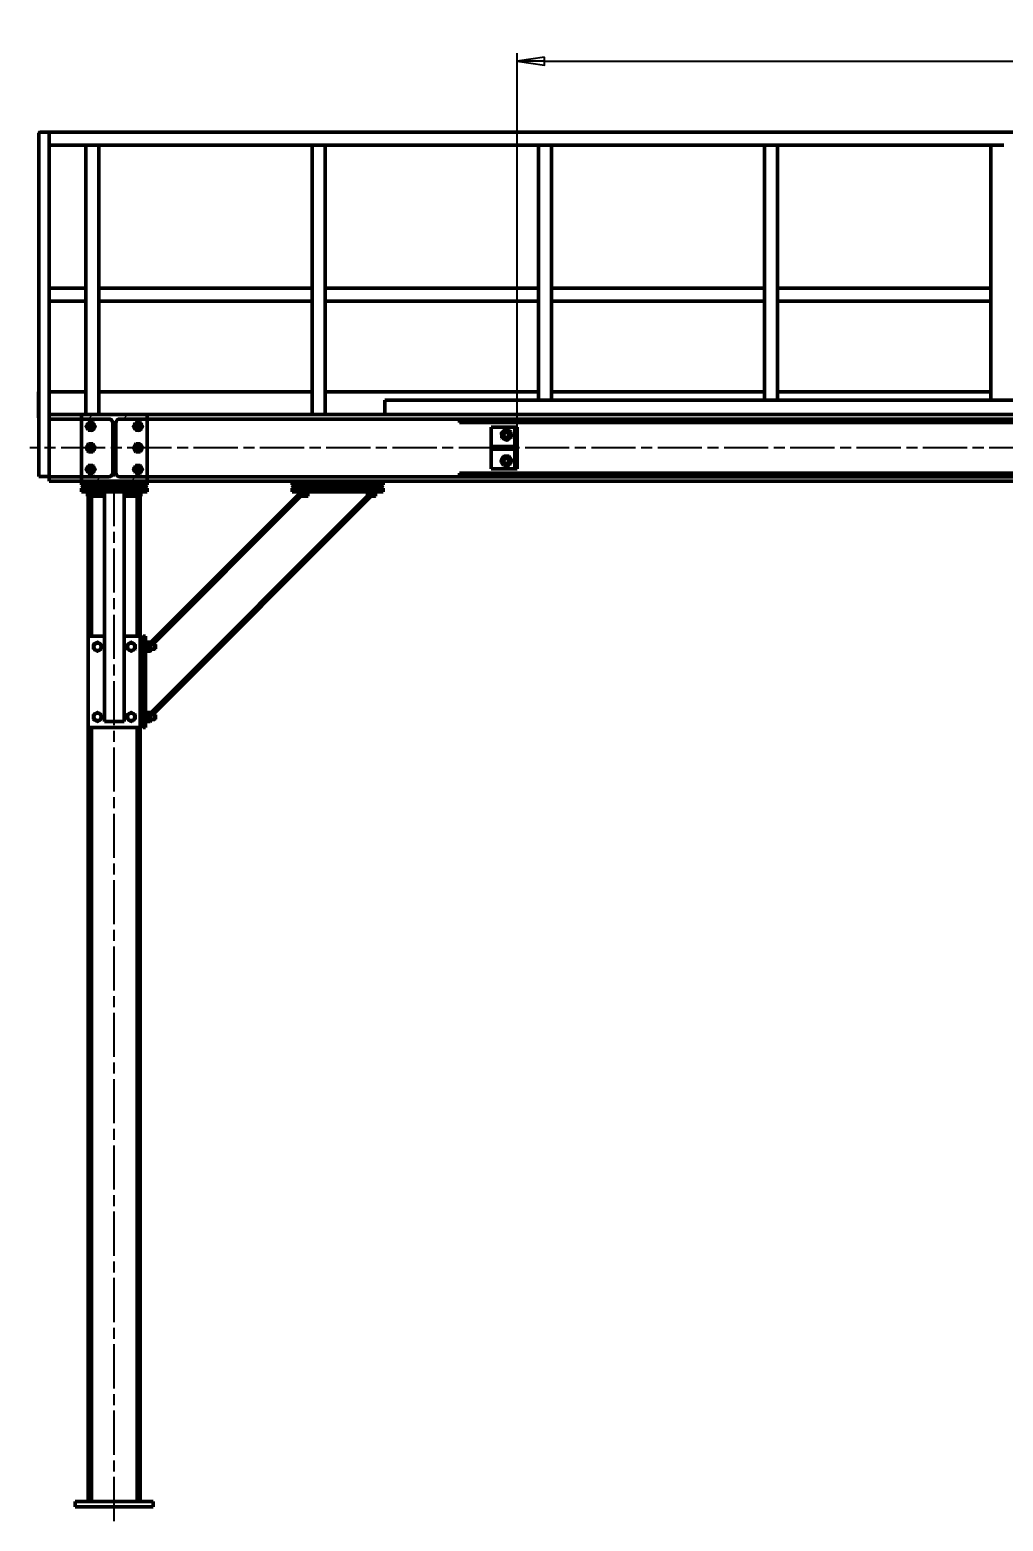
# Model space of a CAD drawing. Header units: millimetres. Extents: x 0 to 25230, y 0 to 17820.
# Drawn here: x 13553 to 17297, y 4826 to 10560 of the extents above; entities that cross this region are included whole.
import ezdxf

# ---------------------------------------------------------------- set-up
doc = ezdxf.new("R2010")
doc.units = ezdxf.units.MM
doc.header["$LTSCALE"] = 30
doc.linetypes.add('CHAIN', pattern=[0.7087, 0.4724, -0.0591, 0.1181, -0.0591])
for name, color, linetype, lineweight in [('Видимый контур (ГОСТ)', 7, 'Continuous', 50), ('Осевая линия (ГОСТ)', 7, 'Continuous', 25), ('Размер (ГОСТ)', 7, 'Continuous', 25), ('Штриховка (ГОСТ)', 7, 'Continuous', 18)]:
    doc.layers.add(name, color=color, linetype=linetype, lineweight=lineweight)
doc.styles.add('Обычный текст (ГОСТ)', font='GOST Common Italic.ttf')
doc.dimstyles.new('Обычный (ГОСТ)', dxfattribs={"dimscale": 30, "dimtxt": 3.5, "dimasz": 3.5, "dimexe": 1, "dimexo": 0, "dimgap": 0.5, "dimtad": 1, "dimrnd": 1e-08, "dimtxsty": 'Обычный текст (ГОСТ)', "dimblk": 'Filled-1', "dimcen": 0.09, "dimdle": 15, "dimclrd": 256, "dimclre": 256, "dimclrt": 256, "dimazin": 2, "dimtfac": 0.714286, "dimtdec": 3, "dimtmove": 0, "dimatfit": 3, "dimfxl": 1, "dimtolj": 1, "dimlwd": 25, "dimlwe": 25, "dimarcsym": 0})

# ---------------------------------------------------------------- blocks, each defined once
blk = doc.blocks.new('Filled-1')
at = {"color": 0}
for p, q in [((0, 0), (-1, 0.143)), ((-1, 0.143), (-1, -0.143)), ((-1, 0), (0, 0)), ((-1, -0.143), (0, 0))]:
    blk.add_line(p, q, dxfattribs=at)
at = {"color": 0, "flags": 128}
blk.add_lwpolyline([(-1, -0.143), (0, 0), (-1, 0.143), (-1, -0.143)], dxfattribs=at)
at = {"color": 0}
blk.add_solid([(-1, -0.143), (0, 0), (-1, 0.143), (-1, -0.143)], dxfattribs=at)
blk = doc.blocks.new('*D142')
at = {"layer": 'Defpoints', "color": 0, "linetype": 'Continuous', "transparency": 16777216}
for p in [(21828.3, 10439.3), (15428.3, 9032.3), (21828.3, 9032.3)]:
    blk.add_point(p, dxfattribs=at)
at = {"layer": 'Размер (ГОСТ)', "linetype": 'Continuous', "lineweight": 25, "transparency": 16777216}
for p, q in [((15428.3, 9032.3), (15428.3, 10469.3)), ((15533.3, 10439.3), (21723.3, 10439.3)), ((21828.3, 9032.3), (21828.3, 10469.3))]:
    blk.add_line(p, q, dxfattribs=at)
at = {"layer": 'Размер (ГОСТ)', "linetype": 'Continuous', "lineweight": 25, "transparency": 16777216, "xscale": 105, "yscale": 105, "zscale": 105, "rotation": 180}
blk.add_blockref('Filled-1', (15428.3, 10439.3), dxfattribs=at)
at = {"layer": 'Размер (ГОСТ)', "linetype": 'Continuous', "lineweight": 25, "transparency": 16777216, "xscale": 105, "yscale": 105, "zscale": 105}
blk.add_blockref('Filled-1', (21828.3, 10439.3), dxfattribs=at)
at = {"layer": 'Размер (ГОСТ)', "linetype": 'Continuous', "lineweight": 25, "transparency": 16777216, "insert": (18443.6, 10559.3), "char_height": 105, "attachment_point": 1, "style": 'Обычный текст (ГОСТ)'}
blk.add_mtext('\\A1;\\fGOST Common|b0|i1;6400*', dxfattribs=at)

msp = doc.modelspace()

# ---------------------------------------------------------------- hatches: boundary and pattern name
at = {"layer": 'Штриховка (ГОСТ)'}
h = msp.add_hatch(dxfattribs=at)
h.set_pattern_fill('ANSI31', color=256, scale=762, style=0)
h.set_pattern_definition([(45, (0, 0), (-67.3519, 67.3519), [])])
edge = h.paths.add_edge_path()
edge.add_line((14004.286, 8823.838), (14004.286, 8841.338))
edge.add_line((14004.286, 8841.338), (13899.786, 8841.338))
edge.add_ellipse((13899.786, 8857.338), major_axis=(-16, 0), ratio=1, start_angle=0, end_angle=90, ccw=False)
edge.add_line((13883.786, 8857.338), (13883.786, 9047.338))
edge.add_ellipse((13899.786, 9047.338), major_axis=(0, 16), ratio=1, start_angle=0, end_angle=90, ccw=False)
edge.add_line((13899.786, 9063.338), (14004.286, 9063.338))
edge.add_line((14004.286, 9063.338), (14004.286, 9080.838))
edge.add_line((14004.286, 9080.838), (13752.286, 9080.838))
edge.add_line((13752.286, 9080.838), (13752.286, 9063.338))
edge.add_line((13752.286, 9063.338), (13856.786, 9063.338))
edge.add_ellipse((13856.786, 9047.338), major_axis=(16, 0), ratio=1, start_angle=0, end_angle=90, ccw=False)
edge.add_line((13872.786, 9047.338), (13872.786, 8857.338))
edge.add_ellipse((13856.786, 8857.338), major_axis=(0, -16), ratio=1, start_angle=0, end_angle=90, ccw=False)
edge.add_line((13856.786, 8841.338), (13752.286, 8841.338))
edge.add_line((13752.286, 8841.338), (13752.286, 8823.838))
edge.add_line((13752.286, 8823.838), (14004.286, 8823.838))

# ---------------------------------------------------------------- linework, layer by layer
at = {"layer": 'Видимый контур (ГОСТ)'}
for p, q in [((13588.286, 8842.338), (13588.286, 10161.838)), ((13623.786, 10166.338), (13592.786, 10166.338)), ((13623.786, 10166.338), (13592.786, 10166.338)), ((18719.286, 10166.338), (13623.786, 10166.338)), ((13628.286, 9080.838), (13628.286, 10161.838)), ((13628.286, 10116.338), (13769.286, 10116.338)), ((13769.286, 10116.338), (13769.286, 9566.338)), ((13773.786, 10116.338), (13769.286, 10116.338)), ((13773.786, 10116.338), (13814.786, 10116.338)), ((13819.286, 10116.338), (13814.786, 10116.338)), ((13819.286, 10116.338), (14639.286, 10116.338)), ((13819.286, 10116.338), (13819.286, 9566.338)), ((14639.286, 10116.338), (14643.786, 10116.338)), ((14639.286, 9566.338), (14639.286, 10116.338)), ((14684.786, 10116.338), (14643.786, 10116.338)), ((14684.786, 10116.338), (14689.286, 10116.338)), ((14689.286, 10116.338), (15509.286, 10116.338)), ((14689.286, 9566.338), (14689.286, 10116.338)), ((15509.286, 10116.338), (15513.786, 10116.338)), ((15509.286, 9566.338), (15509.286, 10116.338)), ((15554.786, 10116.338), (15513.786, 10116.338)), ((15554.786, 10116.338), (15559.286, 10116.338)), ((15559.286, 10116.338), (16379.286, 10116.338)), ((15559.286, 9566.338), (15559.286, 10116.338)), ((16379.286, 10116.338), (16383.786, 10116.338)), ((16379.286, 9566.338), (16379.286, 10116.338)), ((16424.786, 10116.338), (16383.786, 10116.338)), ((16424.786, 10116.338), (16429.286, 10116.338)), ((16429.286, 10116.338), (17249.286, 10116.338)), ((16429.286, 9135.838), (16429.286, 10116.338)), ((17249.286, 10116.338), (17253.786, 10116.338)), ((17249.286, 9566.338), (17249.286, 10116.338)), ((17294.786, 10116.338), (17253.786, 10116.338)), ((17294.786, 10116.338), (17299.286, 10116.338)), ((13769.286, 9566.338), (13628.286, 9566.338)), ((13769.286, 9561.838), (13769.286, 9566.338)), ((13769.286, 9561.838), (13769.286, 9520.838)), ((13769.286, 9516.338), (13769.286, 9520.838)), ((14639.286, 9566.338), (13819.286, 9566.338)), ((13819.286, 9561.838), (13819.286, 9566.338)), ((13819.286, 9561.838), (13819.286, 9520.838)), ((13819.286, 9516.338), (13819.286, 9520.838)), ((14639.286, 9561.838), (14639.286, 9566.338)), ((14639.286, 9561.838), (14639.286, 9520.838)), ((14639.286, 9516.338), (14639.286, 9520.838)), ((15509.286, 9566.338), (14689.286, 9566.338)), ((14689.286, 9561.838), (14689.286, 9566.338)), ((14689.286, 9561.838), (14689.286, 9520.838)), ((14689.286, 9516.338), (14689.286, 9520.838)), ((15509.286, 9561.838), (15509.286, 9566.338)), ((15509.286, 9561.838), (15509.286, 9520.838)), ((15509.286, 9516.338), (15509.286, 9520.838)), ((16379.286, 9566.338), (15559.286, 9566.338)), ((15559.286, 9561.838), (15559.286, 9566.338)), ((15559.286, 9561.838), (15559.286, 9520.838)), ((15559.286, 9516.338), (15559.286, 9520.838)), ((16379.286, 9561.838), (16379.286, 9566.338)), ((16379.286, 9561.838), (16379.286, 9520.838)), ((16379.286, 9516.338), (16379.286, 9520.838)), ((17249.286, 9566.338), (16429.292, 9566.338)), ((16429.292, 9561.838), (16429.292, 9566.338)), ((16429.292, 9561.838), (16429.292, 9520.838)), ((16429.292, 9516.338), (16429.292, 9520.838)), ((17249.286, 9561.838), (17249.286, 9566.338)), ((17249.286, 9561.838), (17249.286, 9520.838)), ((17249.286, 9516.338), (17249.286, 9520.838)), ((13769.286, 9516.338), (13628.286, 9516.338)), ((13769.286, 9516.338), (13769.286, 9080.838)), ((13819.286, 9516.338), (13819.286, 9080.838)), ((14639.286, 9516.338), (13819.286, 9516.338)), ((14639.286, 9080.838), (14639.286, 9516.338)), ((14689.286, 9080.838), (14689.286, 9516.338)), ((15509.286, 9516.338), (14689.286, 9516.338)), ((15509.286, 9135.838), (15509.286, 9516.338)), ((15559.286, 9135.838), (15559.286, 9516.338)), ((16379.286, 9516.338), (15559.286, 9516.338)), ((16379.286, 9135.838), (16379.286, 9516.338)), ((17249.286, 9516.338), (16429.292, 9516.338)), ((17249.286, 9135.838), (17249.286, 9516.338)), ((13588.286, 9167.338), (13586.286, 9167.338)), ((13586.286, 9167.338), (13586.286, 9067.338)), ((13769.286, 9167.338), (13628.286, 9167.338)), ((14639.286, 9167.338), (13819.286, 9167.338)), ((14689.286, 9167.338), (15509.286, 9167.338)), ((22256.286, 9135.838), (14918.286, 9135.838)), ((14918.286, 9080.838), (14918.286, 9135.838)), ((15559.286, 9167.338), (16379.286, 9167.338)), ((16429.286, 9167.338), (17249.286, 9167.338)), ((13588.286, 9067.338), (13586.286, 9067.338)), ((13752.286, 9080.838), (13628.286, 9080.838)), ((13628.286, 9063.338), (13628.286, 9080.838)), ((13752.286, 9063.338), (13628.286, 9063.338)), ((13628.286, 9047.338), (13628.286, 9063.338)), ((14004.286, 9080.838), (13752.286, 9080.838)), ((13752.286, 9080.838), (13752.286, 9063.338)), ((13752.286, 9063.338), (13752.286, 8841.338)), ((13752.286, 9063.338), (13856.786, 9063.338)), ((13899.786, 9063.338), (14004.286, 9063.338)), ((22256.286, 9080.838), (14004.286, 9080.838)), ((14004.286, 9063.338), (14004.286, 9080.838)), ((15206.286, 9063.338), (14004.286, 9063.338)), ((14004.286, 8841.338), (14004.286, 9063.338)), ((15206.286, 9063.338), (15206.286, 9049.338)), ((15206.286, 9063.338), (22046.286, 9063.338)), ((13628.286, 8857.338), (13628.286, 9047.338)), ((13788.106, 9049.838), (13788.106, 9050.066)), ((13788.286, 9049.838), (13788.286, 9050.055)), ((13872.786, 9047.338), (13872.786, 8857.338)), ((13883.786, 8857.338), (13883.786, 9047.338)), ((13970.106, 9049.838), (13970.106, 9050.066)), ((13970.286, 9049.838), (13970.286, 9050.055)), ((22046.286, 9049.338), (15206.286, 9049.338)), ((15328.286, 9032.338), (15332.286, 9032.338)), ((15328.286, 8957.338), (15328.286, 9032.338)), ((15406.286, 9032.338), (15332.286, 9032.338)), ((15418.286, 9032.338), (15406.286, 9032.338)), ((15418.286, 9032.338), (15422.286, 9032.338)), ((15418.286, 8957.338), (15418.286, 9032.338)), ((15428.286, 9032.338), (15422.286, 9032.338)), ((15428.286, 8872.338), (15428.286, 9032.338)), ((13970.106, 8967.338), (13970.106, 8967.566)), ((13970.286, 8967.338), (13970.286, 8967.555)), ((15328.286, 8957.338), (15418.286, 8957.338)), ((15328.286, 8947.338), (15328.286, 8957.338)), ((15418.286, 8947.338), (15328.286, 8947.338)), ((15328.286, 8872.338), (15328.286, 8947.338)), ((15418.286, 8947.338), (15418.286, 8957.338)), ((15418.286, 8872.338), (15418.286, 8947.338)), ((15387.27, 8920.338), (15387.27, 8920.562)), ((15387.486, 8920.338), (15387.486, 8920.549)), ((13588.286, 8842.338), (13592.786, 8842.338)), ((13623.786, 8842.338), (13592.786, 8842.338)), ((13623.786, 8842.338), (13628.286, 8842.338)), ((13628.286, 8841.338), (13628.286, 8857.338)), ((13752.286, 8841.338), (13628.286, 8841.338)), ((13628.286, 8823.838), (13628.286, 8841.338)), ((13856.786, 8841.338), (13752.286, 8841.338)), ((13752.286, 8841.338), (13752.286, 8823.838)), ((14004.286, 8841.338), (13899.786, 8841.338)), ((13970.106, 8884.838), (13970.106, 8885.066)), ((13970.286, 8884.838), (13970.286, 8885.055)), ((15206.286, 8841.338), (14004.286, 8841.338)), ((14004.286, 8823.838), (14004.286, 8841.338)), ((15206.286, 8855.338), (15206.286, 8841.338)), ((15206.286, 8855.338), (22046.286, 8855.338)), ((22046.286, 8841.338), (15206.286, 8841.338)), ((15328.286, 8872.338), (15332.286, 8872.338)), ((15406.286, 8872.338), (15332.286, 8872.338)), ((15418.286, 8872.338), (15406.286, 8872.338)), ((15418.286, 8872.338), (15422.286, 8872.338)), ((15428.286, 8872.338), (15422.286, 8872.338)), ((13752.286, 8823.838), (13628.286, 8823.838)), ((13752.286, 8823.838), (13752.286, 8813.838)), ((13752.286, 8813.838), (13762.286, 8823.838)), ((13752.286, 8823.838), (14004.286, 8823.838)), ((13752.286, 8810.838), (13752.286, 8813.838)), ((14004.286, 8810.838), (13752.286, 8810.838)), ((13759.286, 8803.838), (13752.286, 8810.838)), ((13759.286, 8803.838), (13752.286, 8796.838)), ((13752.286, 8796.838), (14004.286, 8796.838)), ((13752.286, 8796.838), (13752.286, 8783.838)), ((14004.286, 8783.838), (13752.286, 8783.838)), ((13759.286, 8803.838), (13997.286, 8803.838)), ((13997.286, 8803.838), (13759.286, 8803.838)), ((13775.536, 8783.838), (13775.536, 8778.838)), ((13775.786, 8778.838), (13775.536, 8778.838)), ((13775.786, 8778.838), (13780.904, 8778.838)), ((13775.786, 8768.111), (13775.786, 8778.838)), ((13785.668, 8778.838), (13780.904, 8778.838)), ((13785.668, 8778.838), (13790.786, 8778.838)), ((13790.786, 8768.111), (13790.786, 8778.838)), ((13790.786, 8778.838), (13795.904, 8778.838)), ((13800.668, 8778.838), (13795.904, 8778.838)), ((13800.668, 8778.838), (13805.786, 8778.838)), ((13806.036, 8778.838), (13805.786, 8778.838)), ((13805.786, 8768.111), (13805.786, 8778.838)), ((13806.036, 8783.838), (13806.036, 8778.838)), ((13806.036, 8778.838), (13808.404, 8778.838)), ((13813.168, 8778.838), (13808.404, 8778.838)), ((13813.168, 8778.838), (13818.286, 8778.838)), ((13818.286, 8768.111), (13818.286, 8778.838)), ((13818.286, 8778.838), (13823.404, 8778.838)), ((13828.168, 8778.838), (13823.404, 8778.838)), ((13828.168, 8778.838), (13833.286, 8778.838)), ((13833.536, 8778.838), (13833.286, 8778.838)), ((13833.286, 8768.111), (13833.286, 8778.838)), ((13833.536, 8783.838), (13833.536, 8778.838)), ((13840.286, 7899.955), (13840.286, 8783.838)), ((13916.286, 7899.955), (13916.286, 8783.838)), ((13923.036, 8783.838), (13923.036, 8778.838)), ((13923.286, 8778.838), (13923.036, 8778.838)), ((13923.286, 8778.838), (13928.404, 8778.838)), ((13923.286, 8768.111), (13923.286, 8778.838)), ((13933.168, 8778.838), (13928.404, 8778.838)), ((13933.168, 8778.838), (13938.286, 8778.838)), ((13938.286, 8768.111), (13938.286, 8778.838)), ((13938.286, 8778.838), (13943.404, 8778.838)), ((13948.168, 8778.838), (13943.404, 8778.838)), ((13948.168, 8778.838), (13950.536, 8778.838)), ((13950.536, 8783.838), (13950.536, 8778.838)), ((13950.786, 8778.838), (13950.536, 8778.838)), ((13950.786, 8778.838), (13955.904, 8778.838)), ((13950.786, 8768.111), (13950.786, 8778.838)), ((13960.668, 8778.838), (13955.904, 8778.838)), ((13960.668, 8778.838), (13965.786, 8778.838)), ((13965.786, 8768.111), (13965.786, 8778.838)), ((13965.786, 8778.838), (13970.904, 8778.838)), ((13975.668, 8778.838), (13970.904, 8778.838)), ((13975.668, 8778.838), (13980.786, 8778.838)), ((13981.036, 8778.838), (13980.786, 8778.838)), ((13980.786, 8768.111), (13980.786, 8778.838)), ((13981.036, 8783.838), (13981.036, 8778.838)), ((13994.286, 8823.838), (14004.286, 8813.838)), ((14004.286, 8810.838), (13997.286, 8803.838)), ((13997.286, 8803.838), (14004.286, 8796.838)), ((22256.286, 8823.838), (14004.286, 8823.838)), ((14004.286, 8813.838), (14004.286, 8823.838)), ((14004.286, 8810.838), (14004.286, 8813.838)), ((14004.286, 8796.838), (14004.286, 8783.838)), ((14018.069, 8202.58), (14592.286, 8776.797)), ((14562.286, 8823.838), (14562.286, 8813.838)), ((14562.286, 8813.838), (14912.286, 8813.838)), ((14562.286, 8810.838), (14562.286, 8813.838)), ((14569.286, 8803.838), (14562.286, 8810.838)), ((14912.286, 8810.838), (14562.286, 8810.838)), ((14569.286, 8803.838), (14562.286, 8796.838)), ((14562.286, 8796.838), (14912.286, 8796.838)), ((14562.286, 8796.838), (14562.286, 8783.838)), ((14912.286, 8783.838), (14562.286, 8783.838)), ((14569.286, 8803.838), (14905.286, 8803.838)), ((14905.286, 8803.838), (14569.286, 8803.838)), ((14592.036, 8783.838), (14592.036, 8778.838)), ((14592.286, 8778.838), (14592.036, 8778.838)), ((14592.286, 8778.838), (14597.404, 8778.838)), ((14592.286, 8768.111), (14592.286, 8778.838)), ((14602.168, 8778.838), (14597.404, 8778.838)), ((14602.168, 8778.838), (14607.286, 8778.838)), ((14607.286, 8768.111), (14607.286, 8778.838)), ((14607.286, 8778.838), (14612.404, 8778.838)), ((14617.168, 8778.838), (14612.404, 8778.838)), ((14617.168, 8778.838), (14622.286, 8778.838)), ((14622.536, 8778.838), (14622.286, 8778.838)), ((14622.286, 8768.111), (14622.286, 8778.838)), ((14622.536, 8783.838), (14622.536, 8778.838)), ((14852.036, 8783.838), (14852.036, 8778.838)), ((14852.286, 8778.838), (14852.036, 8778.838)), ((14852.286, 8778.838), (14857.404, 8778.838)), ((14852.286, 8768.111), (14852.286, 8778.838)), ((14862.168, 8778.838), (14857.404, 8778.838)), ((14862.168, 8778.838), (14867.286, 8778.838)), ((14867.286, 8768.111), (14867.286, 8778.838)), ((14867.286, 8778.838), (14872.404, 8778.838)), ((14877.168, 8778.838), (14872.404, 8778.838)), ((14877.168, 8778.838), (14882.286, 8778.838)), ((14882.536, 8778.838), (14882.286, 8778.838)), ((14882.286, 8768.111), (14882.286, 8778.838)), ((14882.536, 8783.838), (14882.536, 8778.838)), ((14905.286, 8803.838), (14912.286, 8810.838)), ((14905.286, 8803.838), (14912.286, 8796.838)), ((14912.286, 8813.838), (14912.286, 8823.838)), ((14912.286, 8810.838), (14912.286, 8813.838)), ((14912.286, 8796.838), (14912.286, 8783.838)), ((13775.786, 8768.111), (13775.786, 8766.771)), ((13776.536, 8766.338), (13775.786, 8766.771)), ((13805.036, 8766.338), (13776.536, 8766.338)), ((13778.286, 8227.838), (13778.286, 8766.338)), ((13790.286, 8227.838), (13790.286, 8766.338)), ((13805.036, 8766.338), (13805.786, 8766.771)), ((13832.536, 8766.338), (13805.036, 8766.338)), ((13805.786, 8766.771), (13805.786, 8768.111)), ((13832.536, 8766.338), (13833.286, 8766.771)), ((13833.286, 8766.771), (13833.286, 8768.111)), ((13923.286, 8768.111), (13923.286, 8766.771)), ((13924.036, 8766.338), (13923.286, 8766.771)), ((13951.536, 8766.338), (13924.036, 8766.338)), ((13950.786, 8768.111), (13950.786, 8766.771)), ((13951.536, 8766.338), (13950.786, 8766.771)), ((13980.036, 8766.338), (13951.536, 8766.338)), ((13966.286, 8227.838), (13966.286, 8766.338)), ((13978.286, 8227.838), (13978.286, 8766.338)), ((13980.036, 8766.338), (13980.786, 8766.771)), ((13980.786, 8766.771), (13980.786, 8768.111)), ((14018.111, 7932.508), (14852.342, 8766.739)), ((14026.055, 8197.838), (14594.555, 8766.338)), ((14026.169, 7927.838), (14864.669, 8766.338)), ((14592.286, 8768.111), (14592.286, 8766.771)), ((14593.036, 8766.338), (14592.286, 8766.771)), ((14621.536, 8766.338), (14593.036, 8766.338)), ((14621.536, 8766.338), (14622.286, 8766.771)), ((14622.286, 8766.771), (14622.286, 8768.111)), ((14852.286, 8768.111), (14852.286, 8766.771)), ((14853.036, 8766.338), (14852.286, 8766.771)), ((14881.536, 8766.338), (14853.036, 8766.338)), ((14881.536, 8766.338), (14882.286, 8766.771)), ((14882.286, 8766.771), (14882.286, 8768.111)), ((13840.286, 8227.838), (13778.286, 8227.838)), ((13778.286, 8227.838), (13778.286, 7877.838)), ((13978.286, 8227.838), (13916.286, 8227.838)), ((13978.286, 8216.838), (13989.286, 8227.838)), ((13978.286, 7877.838), (13978.286, 8227.838)), ((13989.286, 7877.838), (13989.286, 8227.838)), ((13998.286, 8227.838), (13989.286, 8227.838)), ((13998.286, 8227.838), (13998.286, 7877.838)), ((13998.286, 8203.088), (14003.286, 8203.088)), ((14003.286, 8202.204), (14004.992, 8205.159)), ((14003.286, 8203.088), (14003.286, 8172.588)), ((14003.652, 8202.838), (14003.286, 8202.838)), ((14016.58, 8205.159), (14004.992, 8205.159)), ((14018.786, 8201.338), (14016.58, 8205.159)), ((14018.786, 8174.338), (14018.786, 8201.338)), ((13998.286, 8170.07), (14000.805, 8172.588)), ((13998.286, 8172.588), (14003.286, 8172.588)), ((14003.286, 8173.472), (14004.992, 8170.518)), ((14016.58, 8196.498), (14004.992, 8196.498)), ((14016.58, 8179.178), (14004.992, 8179.178)), ((14016.58, 8170.518), (14004.992, 8170.518)), ((14018.786, 8174.338), (14016.58, 8170.518)), ((14018.786, 8197.838), (14034.619, 8197.838)), ((14018.786, 8177.838), (14034.619, 8177.838)), ((14034.619, 8177.838), (14034.619, 8197.838)), ((14036.286, 8196.172), (14034.619, 8197.838)), ((14036.286, 8179.505), (14034.619, 8177.838)), ((14036.286, 8196.172), (14036.286, 8179.505)), ((13998.286, 7933.088), (14003.286, 7933.088)), ((14003.286, 7932.204), (14004.992, 7935.159)), ((14003.286, 7933.088), (14003.286, 7902.588)), ((14016.58, 7935.159), (14004.992, 7935.159)), ((14016.58, 7926.498), (14004.992, 7926.498)), ((14018.786, 7931.338), (14016.58, 7935.159)), ((14018.786, 7904.338), (14018.786, 7931.338)), ((14018.786, 7927.838), (14034.619, 7927.838)), ((14034.619, 7907.838), (14034.619, 7927.838)), ((14036.286, 7926.172), (14034.619, 7927.838)), ((14036.286, 7926.172), (14036.286, 7909.505)), ((13778.286, 7877.838), (13978.286, 7877.838)), ((13778.286, 4900.838), (13778.286, 7877.838)), ((13790.286, 4900.838), (13790.286, 7877.838)), ((13916.286, 7899.955), (13840.286, 7899.955)), ((13966.286, 4900.838), (13966.286, 7877.838)), ((13978.286, 7888.838), (13989.286, 7877.838)), ((13978.286, 4900.838), (13978.286, 7877.838)), ((13998.286, 7877.838), (13989.286, 7877.838)), ((13998.286, 7899.955), (14000.919, 7902.588)), ((13998.286, 7902.588), (14003.286, 7902.588)), ((14003.286, 7903.472), (14004.992, 7900.518)), ((14003.652, 7902.838), (14003.286, 7902.838)), ((14016.58, 7909.178), (14004.992, 7909.178)), ((14016.58, 7900.518), (14004.992, 7900.518)), ((14018.786, 7904.338), (14016.58, 7900.518)), ((14018.786, 7907.838), (14034.619, 7907.838)), ((14036.286, 7909.505), (14034.619, 7907.838)), ((13728.286, 4900.838), (14028.286, 4900.838)), ((13728.286, 4880.838), (13728.286, 4900.838)), ((13728.286, 4880.838), (14028.286, 4880.838)), ((14028.286, 4880.838), (14028.286, 4900.838))]:
    msp.add_line(p, q, dxfattribs=at)
for centre, radius in [((13787.286, 9034.838), 13.5), ((13787.286, 9034.838), 10), ((13787.286, 9034.838), 10), ((13787.286, 9034.838), 8.333), ((13969.286, 9034.838), 13.5), ((13969.286, 9034.838), 10), ((13969.286, 9034.838), 10), ((13969.286, 9034.838), 8.333), ((15386.286, 9002.338), 16.2), ((15386.286, 9002.338), 12), ((15386.286, 9002.338), 10), ((13787.286, 8952.338), 13.5), ((13787.286, 8952.338), 10), ((13787.286, 8952.338), 10), ((13787.286, 8952.338), 8.333), ((13969.286, 8952.338), 13.5), ((13969.286, 8952.338), 10), ((13969.286, 8952.338), 10), ((13969.286, 8952.338), 8.333), ((15386.286, 8902.338), 16.2), ((15386.286, 8902.338), 12), ((15386.286, 8902.338), 10), ((13787.286, 8869.838), 13.5), ((13787.286, 8869.838), 10), ((13787.286, 8869.838), 10), ((13787.286, 8869.838), 8.333), ((13969.286, 8869.838), 13.5), ((13969.286, 8869.838), 10), ((13969.286, 8869.838), 10), ((13969.286, 8869.838), 8.333), ((13813.286, 8187.838), 14.25), ((13943.286, 8187.838), 14.25), ((13813.286, 7917.838), 14.25), ((13943.286, 7917.838), 14.25)]:
    msp.add_circle(centre, radius, dxfattribs=at)
for centre, radius, start, end in [((13592.786, 10161.838), 4.5, 90, 180), ((13592.786, 10161.838), 4.5, 90, 180), ((13623.786, 10161.838), 4.5, 0, 90), ((13623.786, 10161.838), 4.5, 0, 90), ((13856.786, 9047.338), 16, 0, 90), ((13899.786, 9047.338), 16, 90, 180), ((13787.286, 9034.838), 15.25, 139.6111422, 160.3888578), ((13787.286, 9034.838), 15.25, 199.6111422, 220.3888578), ((13787.286, 9034.838), 15.25, 86.9182512, 100.3888578), ((13787.286, 9034.838), 15.25, 259.6111422, 280.3888578), ((13787.286, 9034.838), 15.25, 79.6111422, 86.2402019), ((13787.286, 9034.838), 15.25, 19.6111422, 40.3888578), ((13787.286, 9034.838), 15.25, 319.6111422, 340.3888578), ((13969.286, 9034.838), 15.25, 139.6111422, 160.3888578), ((13969.286, 9034.838), 15.25, 199.6111422, 220.3888578), ((13969.286, 9034.838), 15.25, 86.9182512, 100.3888578), ((13969.286, 9034.838), 15.25, 259.6111422, 280.3888578), ((13969.286, 9034.838), 15.25, 79.6111422, 86.2402019), ((13969.286, 9034.838), 15.25, 19.6111422, 40.3888578), ((13969.286, 9034.838), 15.25, 319.6111422, 340.3888578), ((13969.286, 8952.338), 15.25, 139.6111422, 160.3888578), ((13969.286, 8952.338), 15.25, 199.6111422, 220.3888578), ((13969.286, 8952.338), 15.25, 86.9182512, 100.3888578), ((13969.286, 8952.338), 15.25, 79.6111422, 86.2402019), ((13969.286, 8952.338), 15.25, 19.6111422, 40.3888578), ((13969.286, 8952.338), 15.25, 319.6111422, 340.3888578), ((13969.286, 8952.338), 15.25, 259.6111422, 280.3888578), ((15386.286, 8902.338), 18.25, 140.5054755, 159.4945245), ((15386.286, 8902.338), 18.25, 200.5054755, 219.4945245), ((15386.286, 8902.338), 18.25, 86.9097999, 99.4945245), ((15386.286, 8902.338), 18.25, 80.5054755, 86.2298863), ((15386.286, 8902.338), 18.25, 20.5054755, 39.4945245), ((15386.286, 8902.338), 18.25, 320.5054755, 339.4945245), ((13856.786, 8857.338), 16, 270, 0), ((13899.786, 8857.338), 16, 180, 270), ((13969.286, 8869.838), 15.25, 139.6111422, 160.3888578), ((13969.286, 8869.838), 15.25, 199.6111422, 220.3888578), ((13969.286, 8869.838), 15.25, 86.9182512, 100.3888578), ((13969.286, 8869.838), 15.25, 259.6111422, 280.3888578), ((13969.286, 8869.838), 15.25, 79.6111422, 86.2402019), ((13969.286, 8869.838), 15.25, 19.6111422, 40.3888578), ((13969.286, 8869.838), 15.25, 319.6111422, 340.3888578), ((15386.286, 8902.338), 18.25, 260.5054755, 279.4945245)]:
    msp.add_arc(centre, radius, start, end, dxfattribs=at)
for points, weights in [([(13769.965, 9034.838), (13774.296, 9042.338), (13778.626, 9049.838)], [1, 1.15470053838, 1]), ([(13778.626, 9019.838), (13774.296, 9027.338), (13769.965, 9034.838)], [1, 1.15470053838, 1]), ([(13778.626, 9049.838), (13787.286, 9049.838), (13795.946, 9049.838)], [1, 1.15470053838, 1]), ([(13795.946, 9019.838), (13787.286, 9019.838), (13778.626, 9019.838)], [1, 1.15470053838, 1]), ([(13795.946, 9049.838), (13800.276, 9042.338), (13804.606, 9034.838)], [1, 1.15470053838, 1]), ([(13804.606, 9034.838), (13800.276, 9027.338), (13795.946, 9019.838)], [1, 1.15470053838, 1]), ([(13951.965, 9034.838), (13956.296, 9042.338), (13960.626, 9049.838)], [1, 1.15470053838, 1]), ([(13960.626, 9019.838), (13956.296, 9027.338), (13951.965, 9034.838)], [1, 1.15470053838, 1]), ([(13960.626, 9049.838), (13969.286, 9049.838), (13977.946, 9049.838)], [1, 1.15470053838, 1]), ([(13977.946, 9019.838), (13969.286, 9019.838), (13960.626, 9019.838)], [1, 1.15470053838, 1]), ([(13977.946, 9049.838), (13982.276, 9042.338), (13986.606, 9034.838)], [1, 1.15470053838, 1]), ([(13986.606, 9034.838), (13982.276, 9027.338), (13977.946, 9019.838)], [1, 1.15470053838, 1]), ([(15367.353, 9010.914), (15375.799, 9016.968), (15384.246, 9023.022)], [1, 1.15470053838, 1]), ([(15369.393, 8990.229), (15368.373, 9000.571), (15367.353, 9010.914)], [1, 1.15470053838, 1]), ([(15384.246, 9023.022), (15393.712, 9018.735), (15403.179, 9014.447)], [1, 1.15470053838, 1]), ([(15403.179, 9014.447), (15404.199, 9004.105), (15405.219, 8993.763)], [1, 1.15470053838, 1]), ([(13769.965, 8952.338), (13774.296, 8959.838), (13778.626, 8967.338)], [1, 1.15470053838, 1]), ([(13778.626, 8937.338), (13774.296, 8944.838), (13769.965, 8952.338)], [1, 1.15470053838, 1]), ([(13778.626, 8967.338), (13787.286, 8967.338), (13795.946, 8967.338)], [1, 1.15470053838, 1]), ([(13795.946, 8967.338), (13800.276, 8959.838), (13804.606, 8952.338)], [1, 1.15470053838, 1]), ([(13804.606, 8952.338), (13800.276, 8944.838), (13795.946, 8937.338)], [1, 1.15470053838, 1]), ([(13951.965, 8952.338), (13956.296, 8959.838), (13960.626, 8967.338)], [1, 1.15470053838, 1]), ([(13960.626, 8937.338), (13956.296, 8944.838), (13951.965, 8952.338)], [1, 1.15470053838, 1]), ([(13960.626, 8967.338), (13969.286, 8967.338), (13977.946, 8967.338)], [1, 1.15470053838, 1]), ([(13977.946, 8967.338), (13982.276, 8959.838), (13986.606, 8952.338)], [1, 1.15470053838, 1]), ([(13986.606, 8952.338), (13982.276, 8944.838), (13977.946, 8937.338)], [1, 1.15470053838, 1]), ([(15388.326, 8981.654), (15378.859, 8985.942), (15369.393, 8990.229)], [1, 1.15470053838, 1]), ([(15405.219, 8993.763), (15396.773, 8987.708), (15388.326, 8981.654)], [1, 1.15470053838, 1]), ([(13795.946, 8937.338), (13787.286, 8937.338), (13778.626, 8937.338)], [1, 1.15470053838, 1]), ([(13977.946, 8937.338), (13969.286, 8937.338), (13960.626, 8937.338)], [1, 1.15470053838, 1]), ([(15365.501, 8902.338), (15370.698, 8911.338), (15375.894, 8920.338)], [1, 1.15470053838, 1]), ([(15375.894, 8884.338), (15370.698, 8893.338), (15365.501, 8902.338)], [1, 1.15470053838, 1]), ([(15375.894, 8920.338), (15386.286, 8920.338), (15396.678, 8920.338)], [1, 1.15470053838, 1]), ([(15396.678, 8920.338), (15401.874, 8911.338), (15407.071, 8902.338)], [1, 1.15470053838, 1]), ([(15407.071, 8902.338), (15401.874, 8893.338), (15396.678, 8884.338)], [1, 1.15470053838, 1]), ([(13769.965, 8869.838), (13774.296, 8877.338), (13778.626, 8884.838)], [1, 1.15470053838, 1]), ([(13778.626, 8854.838), (13774.296, 8862.338), (13769.965, 8869.838)], [1, 1.15470053838, 1]), ([(13778.626, 8884.838), (13787.286, 8884.838), (13795.946, 8884.838)], [1, 1.15470053838, 1]), ([(13795.946, 8854.838), (13787.286, 8854.838), (13778.626, 8854.838)], [1, 1.15470053838, 1]), ([(13795.946, 8884.838), (13800.276, 8877.338), (13804.606, 8869.838)], [1, 1.15470053838, 1]), ([(13804.606, 8869.838), (13800.276, 8862.338), (13795.946, 8854.838)], [1, 1.15470053838, 1]), ([(13951.965, 8869.838), (13956.296, 8877.338), (13960.626, 8884.838)], [1, 1.15470053838, 1]), ([(13960.626, 8854.838), (13956.296, 8862.338), (13951.965, 8869.838)], [1, 1.15470053838, 1]), ([(13960.626, 8884.838), (13969.286, 8884.838), (13977.946, 8884.838)], [1, 1.15470053838, 1]), ([(13977.946, 8854.838), (13969.286, 8854.838), (13960.626, 8854.838)], [1, 1.15470053838, 1]), ([(13977.946, 8884.838), (13982.276, 8877.338), (13986.606, 8869.838)], [1, 1.15470053838, 1]), ([(13986.606, 8869.838), (13982.276, 8862.338), (13977.946, 8854.838)], [1, 1.15470053838, 1]), ([(15396.678, 8884.338), (15386.286, 8884.338), (15375.894, 8884.338)], [1, 1.15470053838, 1]), ([(13790.786, 8768.111), (13783.286, 8765.611), (13775.786, 8768.111)], [1.16025403784, 1.33974596216, 1.16025403784]), ([(13805.786, 8768.111), (13798.286, 8765.611), (13790.786, 8768.111)], [1.16025403784, 1.33974596216, 1.16025403784]), ([(13818.286, 8768.111), (13811.802, 8765.95), (13805.786, 8767.391)], [1.16025403784, 1.31223319953, 1.20684517686]), ([(13833.286, 8768.111), (13825.786, 8765.611), (13818.286, 8768.111)], [1.16025403784, 1.33974596216, 1.16025403784]), ([(13938.286, 8768.111), (13930.786, 8765.611), (13923.286, 8768.111)], [1.16025403784, 1.33974596216, 1.16025403784]), ([(13950.786, 8767.391), (13944.77, 8765.95), (13938.286, 8768.111)], [1.20684517686, 1.31223319954, 1.16025403784]), ([(13965.786, 8768.111), (13958.286, 8765.611), (13950.786, 8768.111)], [1.16025403784, 1.33974596216, 1.16025403784]), ([(13980.786, 8768.111), (13973.286, 8765.611), (13965.786, 8768.111)], [1.16025403784, 1.33974596216, 1.16025403784]), ([(14607.286, 8768.111), (14599.786, 8765.611), (14592.286, 8768.111)], [1.16025403784, 1.33974596216, 1.16025403784]), ([(14622.286, 8768.111), (14614.786, 8765.611), (14607.286, 8768.111)], [1.16025403784, 1.33974596216, 1.16025403784]), ([(14867.286, 8768.111), (14859.786, 8765.611), (14852.286, 8768.111)], [1.16025403784, 1.33974596216, 1.16025403784]), ([(14882.286, 8768.111), (14874.786, 8765.611), (14867.286, 8768.111)], [1.16025403784, 1.33974596216, 1.16025403784]), ([(13813.286, 8205.159), (13805.786, 8200.829), (13798.286, 8196.498)], [1.16025403784, 1.33974596216, 1.16025403784]), ([(13828.286, 8196.498), (13820.786, 8200.829), (13813.286, 8205.159)], [1.16025403784, 1.33974596216, 1.16025403784]), ([(13943.286, 8205.159), (13935.786, 8200.829), (13928.286, 8196.498)], [1.16025403784, 1.33974596216, 1.16025403784]), ([(13958.286, 8196.498), (13950.786, 8200.829), (13943.286, 8205.159)], [1.16025403784, 1.33974596216, 1.16025403784]), ([(14004.992, 8205.159), (14002.492, 8200.829), (14004.992, 8196.498)], [1, 1.15470053838, 1]), ([(14016.58, 8196.498), (14019.08, 8200.829), (14016.58, 8205.159)], [1, 1.15470053838, 1]), ([(13798.286, 8196.498), (13798.286, 8187.838), (13798.286, 8179.178)], [1.16025403784, 1.33974596216, 1.16025403784]), ([(13798.286, 8179.178), (13805.786, 8174.848), (13813.286, 8170.518)], [1.16025403784, 1.33974596216, 1.16025403784]), ([(13813.286, 8170.518), (13820.786, 8174.848), (13828.286, 8179.178)], [1.16025403784, 1.33974596216, 1.16025403784]), ([(13828.286, 8179.178), (13828.286, 8187.838), (13828.286, 8196.498)], [1.16025403784, 1.33974596216, 1.16025403784]), ([(13928.286, 8196.498), (13928.286, 8187.838), (13928.286, 8179.178)], [1.16025403784, 1.33974596216, 1.16025403784]), ([(13928.286, 8179.178), (13935.786, 8174.848), (13943.286, 8170.518)], [1.16025403784, 1.33974596216, 1.16025403784]), ([(13943.286, 8170.518), (13950.786, 8174.848), (13958.286, 8179.178)], [1.16025403784, 1.33974596216, 1.16025403784]), ([(13958.286, 8179.178), (13958.286, 8187.838), (13958.286, 8196.498)], [1.16025403784, 1.33974596216, 1.16025403784]), ([(14004.992, 8196.498), (14002.492, 8187.838), (14004.992, 8179.178)], [1, 1.15470053838, 1]), ([(14004.992, 8179.178), (14002.492, 8174.848), (14004.992, 8170.518)], [1, 1.15470053838, 1]), ([(14016.58, 8179.178), (14019.08, 8187.838), (14016.58, 8196.498)], [1, 1.15470053838, 1]), ([(14016.58, 8170.518), (14019.08, 8174.848), (14016.58, 8179.178)], [1, 1.15470053838, 1]), ([(13813.286, 7935.159), (13805.786, 7930.829), (13798.286, 7926.498)], [1.16025403784, 1.33974596216, 1.16025403784]), ([(13798.286, 7926.498), (13798.286, 7917.838), (13798.286, 7909.178)], [1.16025403784, 1.33974596216, 1.16025403784]), ([(13828.286, 7926.498), (13820.786, 7930.829), (13813.286, 7935.159)], [1.16025403784, 1.33974596216, 1.16025403784]), ([(13828.286, 7909.178), (13828.286, 7917.838), (13828.286, 7926.498)], [1.16025403784, 1.33974596216, 1.16025403784]), ([(13943.286, 7935.159), (13935.786, 7930.829), (13928.286, 7926.498)], [1.16025403784, 1.33974596216, 1.16025403784]), ([(13928.286, 7926.498), (13928.286, 7917.838), (13928.286, 7909.178)], [1.16025403784, 1.33974596216, 1.16025403784]), ([(13958.286, 7926.498), (13950.786, 7930.829), (13943.286, 7935.159)], [1.16025403784, 1.33974596216, 1.16025403784]), ([(13958.286, 7909.178), (13958.286, 7917.838), (13958.286, 7926.498)], [1.16025403784, 1.33974596216, 1.16025403784]), ([(14004.992, 7935.159), (14002.492, 7930.829), (14004.992, 7926.498)], [1, 1.15470053838, 1]), ([(14004.992, 7926.498), (14002.492, 7917.838), (14004.992, 7909.178)], [1, 1.15470053838, 1]), ([(14016.58, 7926.498), (14019.08, 7930.829), (14016.58, 7935.159)], [1, 1.15470053838, 1]), ([(14016.58, 7909.178), (14019.08, 7917.838), (14016.58, 7926.498)], [1, 1.15470053838, 1]), ([(13798.286, 7909.178), (13805.786, 7904.848), (13813.286, 7900.518)], [1.16025403784, 1.33974596216, 1.16025403784]), ([(13813.286, 7900.518), (13820.786, 7904.848), (13828.286, 7909.178)], [1.16025403784, 1.33974596216, 1.16025403784]), ([(13928.286, 7909.178), (13935.786, 7904.848), (13943.286, 7900.518)], [1.16025403784, 1.33974596216, 1.16025403784]), ([(13943.286, 7900.518), (13950.786, 7904.848), (13958.286, 7909.178)], [1.16025403784, 1.33974596216, 1.16025403784]), ([(14004.992, 7909.178), (14002.492, 7904.848), (14004.992, 7900.518)], [1, 1.15470053838, 1]), ([(14016.58, 7900.518), (14019.08, 7904.848), (14016.58, 7909.178)], [1, 1.15470053838, 1])]:
    msp.add_rational_spline(points, weights, degree=2, dxfattribs=at)
at = {"layer": 'Осевая линия (ГОСТ)', "linetype": 'CHAIN', "ltscale": 11.993792}
for p, q in [((24553.286, 8952.338), (13553.286, 8952.338)), ((13878.286, 4825.838), (13878.286, 8858.838))]:
    msp.add_line(p, q, dxfattribs=at)

# ---------------------------------------------------------------- dimensions: what is measured, and where the dimension line sits
at = {"layer": 'Размер (ГОСТ)', "linetype": 'Continuous', "lineweight": 25}
dim = msp.add_linear_dim(base=(21828.286, 10439.264), p1=(15428.286, 9032.338), p2=(21828.286, 9032.338), text='\\fGOST Common|b0|i1;<>*', dimstyle='Обычный (ГОСТ)', override={"dimgap": 0.5, "dimdec": 2, "dimtol": 0, "dimlim": 0, "dimtp": 0, "dimtm": 0, "dimtdec": 3, "dimtofl": 0, "dimatfit": 1}, dxfattribs=at)
dim.commit()
dim.dimension.update_dxf_attribs({"geometry": '*D142', "text_midpoint": (18628.286, 10439.264), "dimtype": 160})

doc.saveas('drawing.dxf')
